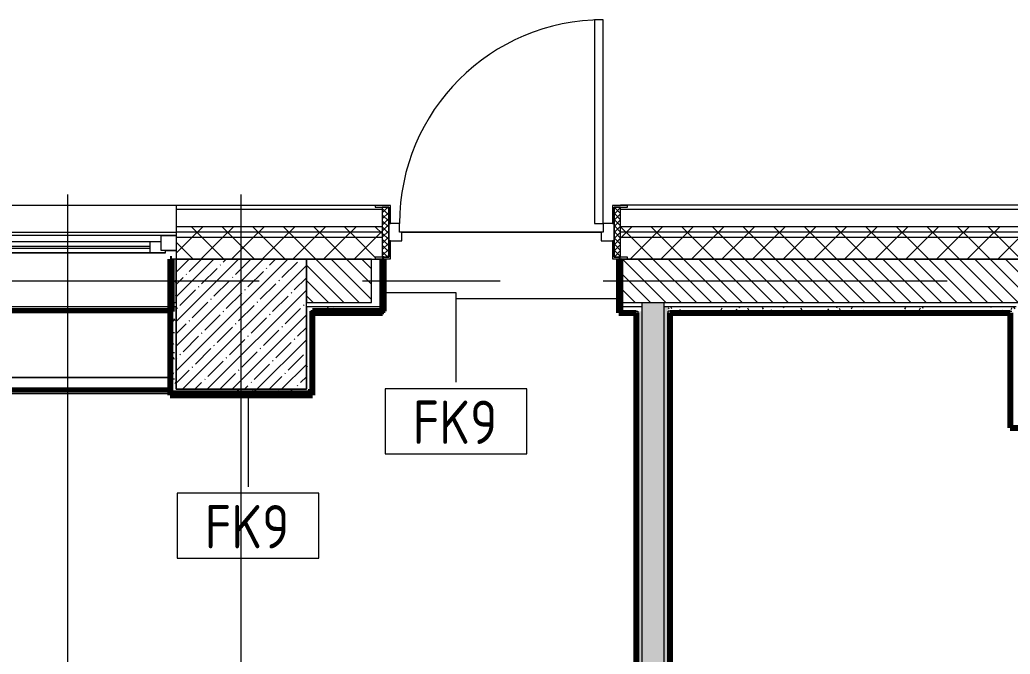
# Model space of a CAD drawing. Header units: millimetres. Extents: x 35144 to 233944, y -8553 to 29000.
# Drawn here: x 65438 to 70008, y 25277 to 28205 of the extents above; entities that cross this region are included whole.
import ezdxf

# ---------------------------------------------------------------- set-up
doc = ezdxf.new("R2010")
doc.units = ezdxf.units.MM
doc.linetypes.add('Осевая', pattern=[3175, 635, -476.25, 1587.5, -476.25])
for name, color, linetype, lineweight in [('A-DOOR', 7, 'Continuous', 9), ('A-DOOR-1', 7, 'Continuous', 13), ('A-DOOR-FRAM', 7, 'Continuous', 13), ('A-DOOR-FRAM-1', 7, 'Continuous', 9), ('A-GLAZ', 7, 'Continuous', 9), ('A-GLAZ-1', 7, 'Continuous', 13), ('A-WALL', 7, 'Continuous', 9), ('A-WALL-IDEN', 7, 'Continuous', 9), ('I-WALL', 7, 'Continuous', 9), ('S-COLS', 7, 'Continuous', 9), ('Оси', 7, 'Continuous', 9), ('Оси-2', 7, 'Осевая', 9)]:
    doc.layers.add(name, color=color, linetype=linetype, lineweight=lineweight)
for name, color, linetype, lineweight, true_color in [('A-WALL-1', 7, 'Continuous', 9, 0xc0c0c0), ('A-WALL-4', 7, 'Continuous', 9, 0x73b588), ('I-WALL-1', 7, 'Continuous', 9, 0x73b588), ('I-WALL-10', 7, 'Continuous', 50, 0x73b588), ('I-WALL-2', 7, 'Continuous', 9, 0x74ba7c), ('I-WALL-6', 7, 'Continuous', 9, 0xc0c0c0), ('I-WALL-8', 7, 'Continuous', 80, 0xff80c0), ('I-WALL-9', 7, 'Continuous', 80, 0x73b588), ('S-WALL-ANLY', 7, 'Continuous', 13, 0x008040), ('S-WALL-ANLY-1', 7, 'Continuous', 5, 0x008040)]:
    doc.layers.add(name, color=color, linetype=linetype, lineweight=lineweight, true_color=true_color)
doc.styles.add('GOST Common', font='GOST_Common.ttf', dxfattribs={"width": 0.9, "height": 200})
pattern_1 = [(45, (0, 0), (-70.71068, 70.71068), []), (135, (0, 0), (-70.71068, -70.71068), [])]
pattern_2 = [(0, (0, 0), (121.92, 30.48), [10.058, -81.382, 10.058, -81.382, -487.68]), (0, (0, 0), (121.92, 30.48), [-182.88, 10.058, -172.822, 10.058, -81.382, -213.36]), (0, (0, 0), (121.92, 30.48), [-457.2, 10.058, -50.902, 10.058, -142.342]), (120, (45.72, 15.24), (-87.356454, 90.345817), [10.058, -81.382, 10.058, -81.382, -487.68]), (120, (45.72, 15.24), (-87.356454, 90.345817), [-182.88, 10.058, -172.822, 10.058, -81.382, -213.36]), (120, (45.72, 15.24), (-87.356454, 90.345817), [-457.2, 10.058, -50.902, 10.058, -142.342]), (240, (60.96, 76.2), (-34.563546, -120.825817), [10.058, -81.382, 10.058, -81.382, -487.68]), (240, (60.96, 76.2), (-34.563546, -120.825817), [-182.88, 10.058, -172.822, 10.058, -81.382, -213.36]), (240, (60.96, 76.2), (-34.563546, -120.825817), [-457.2, 10.058, -50.902, 10.058, -142.342])]

# ---------------------------------------------------------------- blocks, each defined once
blk = doc.blocks.new('120_Окно_СКБ_3Ст - 120_Окно_СКБ_3Ст_5100-21641134-План отделки стен 1 этажа в осях 17-23')
at = {"layer": 'A-GLAZ'}
for p, q in [((2550, -5), (-2550, -5)), ((1770, -55), (2430, -55)), ((2430, -65), (1770, -65)), ((2500, -75), (2550, -75))]:
    blk.add_line(p, q, dxfattribs=at)
at = {"layer": 'A-GLAZ-1'}
for p, q in [((2480, -35), (1720, -35)), ((2430, -85), (2430, -35)), ((2480, -75), (2480, -5)), ((2480, -5), (2550, -5)), ((2480, -75), (2480, -35)), ((2550, -5), (2550, -75)), ((1700, -85), (2500, -85)), ((2500, -85), (1700, -85)), ((2550, -75), (2480, -75)), ((2500, -75), (2480, -75)), ((2500, -85), (2500, -75))]:
    blk.add_line(p, q, dxfattribs=at)
blk = doc.blocks.new('110_Дверь_СКБ_1Ст_Наружная - ДН-2д_л__ Дверь из подвала ЛК _900 мм в свету_ 3300-22851703-План отделки стен 1 этажа в осях 17-23')
at = {"layer": 'A-DOOR'}
h = blk.add_hatch(dxfattribs=at)
h.set_pattern_fill('FP_72', color=256, style=0, pattern_type=2)
h.set_pattern_definition([(135, (1756.41, 199.685), (-14.14214, -14.14214), []), (225, (1756.41, 199.685), (14.14214, -14.14214), [])])
h.paths.add_polyline_path([(569.5, -105), (569.5, 125), (539.5, 125), (539.5, -105)])
at = {"layer": 'A-DOOR-FRAM-1'}
h = blk.add_hatch(dxfattribs=at)
h.set_pattern_fill('FP_73', color=256, style=0, pattern_type=2)
h.set_pattern_definition([(45, (-366.384, 199.685), (-14.1421, 14.1421), []), (135, (-366.384, 199.685), (-14.1421, -14.1421), [])])
h.paths.add_polyline_path([(-500.5, -105), (-500.5, 125), (-530.5, 125), (-530.5, -105)])
at = {"layer": 'A-DOOR'}
for p, q in [((-492.5, 133), (-562.5, 133)), ((-562.5, 133), (-562.5, 125)), ((-562.5, 125), (-500.5, 125)), ((-500.5, 125), (-500.5, 50)), ((-492.5, 50), (-492.5, 133)), ((601.5, 133), (531.5, 133)), ((531.5, 133), (531.5, 50)), ((539.5, 50), (539.5, 125)), ((539.5, 125), (601.5, 125)), ((601.5, 125), (601.5, 133)), ((-500.5, 50), (-492.5, 50)), ((531.5, 50), (539.5, 50)), ((-492.5, -30), (-500.5, -30)), ((-500.5, -30), (-500.5, -105)), ((-492.5, -113), (-492.5, -30)), ((539.5, -30), (531.5, -30)), ((531.5, -30), (531.5, -113)), ((539.5, -105), (539.5, -30)), ((-562.5, -105), (-562.5, -113)), ((-500.5, -105), (-562.5, -105)), ((-562.5, -113), (-492.5, -113)), ((531.5, -113), (601.5, -113)), ((601.5, -105), (539.5, -105)), ((601.5, -113), (601.5, -105))]:
    blk.add_line(p, q, dxfattribs=at)
blk.add_arc((489.5, 50), 940, 90, 180, dxfattribs=at)
at = {"layer": 'A-DOOR-1'}
for p, q in [((489.5, 990), (449.5, 990)), ((449.5, 990), (449.5, 50)), ((489.5, 50), (489.5, 990)), ((449.5, 50), (489.5, 50))]:
    blk.add_line(p, q, dxfattribs=at)
at = {"layer": 'A-DOOR-FRAM'}
for p, q in [((-500.5, 125), (-530.5, 125)), ((-530.5, 125), (-530.5, -105)), ((-500.5, -105), (-500.5, 125)), ((569.5, 125), (539.5, 125)), ((539.5, 125), (539.5, -105)), ((569.5, -105), (569.5, 125)), ((-450.5, 50), (-500.5, 50)), ((-500.5, 50), (-500.5, -30)), ((-450.5, 10), (-450.5, 50)), ((489.5, 50), (489.5, 10)), ((539.5, 50), (489.5, 50)), ((539.5, -30), (539.5, 50)), ((-440.5, 10), (-450.5, 10)), ((-440.5, -30), (-440.5, 10)), ((489.5, 10), (479.5, 10)), ((479.5, 10), (479.5, -30)), ((-500.5, -30), (-440.5, -30)), ((479.5, -30), (539.5, -30)), ((-530.5, -105), (-500.5, -105)), ((539.5, -105), (569.5, -105))]:
    blk.add_line(p, q, dxfattribs=at)
blk = doc.blocks.new('Зашивка приборов отопления10 - Зашивка приборов отопления-33278020-План отделки стен 1 этажа в осях 17-23')
at = {"layer": 'A-WALL-1'}
for p, q in [((56922, 26880), (51878, 26880)), ((51578, 26555), (56922, 26555)), ((56922, 26555), (51578, 26555)), ((51578, 26480), (56922, 26480))]:
    blk.add_line(p, q, dxfattribs=at)
blk = doc.blocks.new('М_стена_0001 - Типоразмер_без рамки-25382661-План отделки стен 1 этажа в осях 17-23')
at = {"layer": 'A-WALL-IDEN'}
for p, q in [((3.258, 1.523), (-3.273, 1.523)), ((-3.273, 1.523), (-3.273, -1.477)), ((3.258, -1.477), (3.258, 1.523)), ((-3.273, -1.477), (3.258, -1.477))]:
    blk.add_line(p, q, dxfattribs=at)

msp = doc.modelspace()

# ---------------------------------------------------------------- hatches: boundary and pattern name
at = {"layer": 'A-WALL'}
h = msp.add_hatch(dxfattribs=at)
h.set_pattern_fill('FP_17', color=256, style=0, pattern_type=2)
h.set_pattern_definition(pattern_1)
h.paths.add_polyline_path([(84970, 27200), (84970, 27250), (80350, 27250), (80350, 27200), (84290.1, 27200)])
h.paths.add_polyline_path([(68210, 27200), (70810, 27200), (70810, 27250), (68210, 27250)])
h.paths.add_polyline_path([(74250, 27200), (74250, 27250), (72910, 27250), (72910, 27200), (73899.9, 27200)])
h.paths.add_polyline_path([(76350, 27200), (77250, 27200), (77250, 27250), (76350, 27250)])
h.paths.add_polyline_path([(60005, 27200), (61060, 27200), (61060, 27250), (60005, 27250)])
h.paths.add_polyline_path([(57201.2, 27200), (57705, 27200), (57705, 27250), (56860, 27250), (56860, 27200)])
h.paths.add_polyline_path([(50860, 27200), (51760, 27200), (51760, 27250), (50860, 27250)])
h.paths.add_polyline_path([(66160, 27200), (67110, 27200), (67110, 27250), (66160, 27250)])
h.paths.add_polyline_path([(54603.7, 27200), (54760, 27200), (54760, 27250), (53860, 27250), (53860, 27200), (53861.5, 27200)])
h.paths.add_polyline_path([(48760, 27200), (48760, 27250), (47660, 27250), (47660, 27200), (48666.4, 27200)])
h.paths.add_polyline_path([(42160, 27200), (44560, 27200), (44560, 27250), (42160, 27250)])
h = msp.add_hatch(dxfattribs=at)
h.set_pattern_fill('FP_17', color=256, style=0, pattern_type=2)
h.set_pattern_definition(pattern_1)
h.paths.add_polyline_path([(84970, 27100), (84970, 27200), (80350, 27200), (80350, 27100), (84290.1, 27100)])
h.paths.add_polyline_path([(77250, 27100), (77250, 27200), (76350, 27200), (76350, 27100), (76868.5, 27100)])
h.paths.add_polyline_path([(67078, 27100), (67110, 27100), (67110, 27102), (67078, 27102), (67078, 27110), (67110, 27110), (67110, 27200), (66160, 27200), (66160, 27100), (67060, 27100)])
h.paths.add_polyline_path([(68210, 27100), (70810, 27100), (70810, 27200), (68210, 27200), (68210, 27110), (68242, 27110), (68242, 27102), (68210, 27102)])
h.paths.add_polyline_path([(74040, 27100), (74250, 27100), (74250, 27200), (72910, 27200), (72910, 27100), (73899.9, 27100)])
h.paths.add_polyline_path([(60005, 27100), (61060, 27100), (61060, 27200), (60005, 27200)])
h.paths.add_polyline_path([(54160, 27100), (54760, 27100), (54760, 27200), (53860, 27200), (53860, 27100), (53861.5, 27100)])
h.paths.add_polyline_path([(48160, 27100), (48760, 27100), (48760, 27200), (47660, 27200), (47660, 27100), (47924.2, 27100)])
h.paths.add_polyline_path([(56860, 27100), (57705, 27100), (57705, 27200), (56860, 27200)])
h.paths.add_polyline_path([(50860, 27100), (51760, 27100), (51760, 27200), (50860, 27200)])
h.paths.add_polyline_path([(44560, 27100), (44560, 27200), (42160, 27200), (42160, 27100), (44213.4, 27100)])
h = msp.add_hatch(dxfattribs=at)
h.set_pattern_fill('FP_22', color=256, style=0, pattern_type=2)
h.set_pattern_definition([(135, (0, 0), (-35.35534, -35.35534), [])])
h.paths.add_polyline_path([(73540, 26900), (73540, 27100), (72910, 27100), (72910, 26900)])
h.paths.add_polyline_path([(74040, 26900), (74250, 26900), (74250, 27100), (74040, 27100)])
h.paths.add_polyline_path([(80650, 26900), (80650, 27100), (80350, 27100), (80350, 26900), (80579.3, 26900)])
h.paths.add_polyline_path([(76750, 26900), (76750, 27100), (76350, 27100), (76350, 26900)])
h.paths.add_polyline_path([(67060, 26900), (67060, 27100), (66760, 27100), (66760, 26900), (66849.3, 26900)])
h.paths.add_polyline_path([(68704.7, 26900), (70310, 26900), (70310, 27100), (68206, 27100), (68206, 26900), (68410, 26900)])
h.paths.add_polyline_path([(56860, 26900), (57705, 26900), (57705, 27100), (56860, 27100)])
h.paths.add_polyline_path([(54160, 26900), (54160, 27100), (53860, 27100), (53860, 26900), (53861.5, 26900)])
h.paths.add_polyline_path([(60760, 26900), (61060, 26900), (61060, 27100), (60760, 27100)])
h.paths.add_polyline_path([(60160, 26900), (60160, 27100), (60005, 27100), (60005, 26900)])
h.paths.add_polyline_path([(51760, 26900), (51760, 27100), (50860, 27100), (50860, 26900), (51635, 26900)])
h.paths.add_polyline_path([(47924.2, 26900), (48160, 26900), (48160, 27100), (47660, 27100), (47660, 26900), (47738.7, 26900)])
h.paths.add_polyline_path([(44560, 26900), (44560, 27100), (42760, 27100), (42760, 26900), (44213.4, 26900)])
at = {"layer": 'I-WALL'}
h = msp.add_hatch(dxfattribs=at)
h.set_pattern_fill('FP_80', color=256, style=0, pattern_type=2)
h.set_pattern_definition(pattern_2)
h.paths.add_polyline_path([(66140, 26900), (66160, 26900), (66160, 27100), (66140, 27100)])
h = msp.add_hatch(dxfattribs=at)
h.set_pattern_fill('FP_80', color=256, style=0, pattern_type=2)
h.set_pattern_definition(pattern_2)
h.paths.add_polyline_path([(66160, 26860), (66160, 26880), (66140, 26880), (66140, 26860)])
h.paths.add_polyline_path([(60780, 26860), (61060, 26860), (61060, 26880), (60780, 26880)])
h = msp.add_hatch(dxfattribs=at)
h.set_pattern_fill('FP_80', color=256, style=0, pattern_type=2)
h.set_pattern_definition(pattern_2)
h.paths.add_polyline_path([(66780, 26500), (66780, 26880), (66760, 26880), (66760, 26500)])
h = msp.add_hatch(dxfattribs=at)
h.set_pattern_fill('FP_80', color=256, style=0, pattern_type=2)
h.set_pattern_definition(pattern_2)
h.paths.add_polyline_path([(67110, 26860), (67111, 26860), (67110, 26880), (66780, 26880), (66780, 26860), (66849.3, 26860)])
h.paths.add_polyline_path([(68310, 26860), (68310, 26880), (68210, 26880), (68210, 26860), (68290, 26860)])
h = msp.add_hatch(dxfattribs=at)
h.set_pattern_fill('FP_20', color=256, style=0, pattern_type=2)
h.set_pattern_definition([(135, (0, 0), (-75.43415, -75.43415), [106.68, -17.78, 3.556, -17.78]), (135, (0, 75.39), (-75.43415, -75.43415), []), (50, (0, 0), (127.52922, -11.15758), [13.335, -146.685]), (355, (0, 0), (-24.66966, 133.74002), [10.668, -117.348]), (100.451, (10.63, -0.93), (102.85973, 122.58178), [11.333, -124.663]), (46.184, (0, 35.56), (189.75516, -29.43036), [20.002, -220.027]), (96.636, (15.81, 33.1), (166.1822, 173.1996), [17, -186.995]), (351.184, (0, 35.56), (166.18393, 173.1976), [16.002, -176.022]), (21, (17.78, 26.67), (106.13027, -71.58603), [13.335, -146.685]), (326, (17.78, 26.67), (43.26188, 128.93175), [10.668, -117.348]), (71.451, (26.62, 20.7), (149.39198, 57.34505), [11.333, -124.663]), (37.5, (0, 0), (2.162228, 59.188357), [3.353, -112.573, 3.353, -115.773, -117.793]), (37.5, (0, 0), (2.162228, 59.188357), [-235.052, 3.353, -114.44]), (7.5, (0, 0), (46.773857, 70.12615), [3.353, -64.567, 3.353, -109.906, -44.894]), (7.5, (0, 0), (46.773857, 70.12615), [-181.178, 3.353, -41.542]), (327.5, (-39.65, 0), (94.91367, -4.010093), [3.353, -41.097, 3.353, -135.331, -184.023]), (327.5, (-39.65, 0), (94.91367, -4.010093), [-183.134, 3.353, -180.67]), (317.5, (-57.43, 0), (103.69057, 17.79882), [3.353, -54.432, 3.353, -88.748, -130.683]), (317.5, (-57.43, 0), (103.69057, 17.79882), [-149.885, 3.353, -127.33])])
h.paths.add_polyline_path([(68410, 22800), (68410, 26900), (68310, 26900), (68310, 22800)])
h = msp.add_hatch(dxfattribs=at)
h.set_pattern_fill('FP_80', color=256, style=0, pattern_type=2)
h.set_pattern_definition(pattern_2)
h.paths.add_polyline_path([(68430, 22820), (68430, 26880), (68410, 26880), (68410, 22820)])
h = msp.add_hatch(dxfattribs=at)
h.set_pattern_fill('FP_80', color=256, style=0, pattern_type=2)
h.set_pattern_definition(pattern_2)
h.paths.add_polyline_path([(68450.9, 26860), (70035.6, 26860), (70035.6, 26880), (68430, 26880), (68430, 26860)])
h = msp.add_hatch(dxfattribs=at)
h.set_pattern_fill('FP_80', color=256, style=0, pattern_type=2)
h.set_pattern_definition(pattern_2)
h.paths.add_polyline_path([(66140, 26480), (66160, 26480), (66160, 26860), (66140, 26859)])
h = msp.add_hatch(dxfattribs=at)
h.set_pattern_fill('FP_80', color=256, style=0, pattern_type=2)
h.set_pattern_definition(pattern_2)
h.paths.add_polyline_path([(68310, 22680), (68310, 26860), (68290, 26860), (68290, 22680)])
h = msp.add_hatch(dxfattribs=at)
h.set_pattern_fill('FP_80', color=256, style=0, pattern_type=2)
h.set_pattern_definition(pattern_2)
h.paths.add_polyline_path([(66780, 26480), (66780, 26500), (66160, 26500), (66160, 26480), (66478.2, 26480)])
at = {"layer": 'I-WALL-1'}
for points in [[(66140, 26859), (66140, 27100), (66132, 27100), (66132, 26859)], [(67111, 26860), (67118, 26860), (67118, 27100), (67110, 27100), (67110, 26860)], [(68202, 26860), (68210, 26860), (68210, 27100), (68202, 27100)], [(66140, 26472), (66140, 26859), (66132, 26859), (66132, 26472)], [(66788, 26480), (66788, 26860), (66780, 26860), (66780, 26480)], [(66849.3, 26852), (67111, 26852), (67110, 26860), (66780, 26860), (66780, 26852)], [(68290, 26852), (68290, 26860), (68202, 26860), (68202, 26852), (68282, 26852)], [(68282, 22672), (68290, 22672), (68290, 26852), (68282, 26852), (68282, 22843.4)], [(70007.6, 26852), (70007.6, 26860), (68430, 26860), (68430, 26852), (69446.9, 26852)], [(68438, 22828), (68438, 26852), (68430, 26852), (68430, 22828)], [(66788, 26472), (66788, 26480), (66140, 26480), (66140, 26472), (66478.2, 26472)]]:
    msp.add_hatch(color=256, dxfattribs=at).paths.add_polyline_path(points)
at = {"layer": 'I-WALL-2'}
h = msp.add_hatch(color=256, dxfattribs=at)
h.paths.add_polyline_path([(66132, 26859), (66132, 26867), (61088, 26867), (61088, 26859), (64993.9, 26859)])
h.paths.add_polyline_path([(61060, 26859), (61080, 26860), (61080, 26867), (61060, 26867), (61060, 26860)])
msp.add_hatch(color=256, dxfattribs=at).paths.add_polyline_path([(66132, 26492), (66132, 26500), (60788, 26500), (60788, 26492), (64993.9, 26492)])
at = {"layer": 'S-COLS'}
h = msp.add_hatch(dxfattribs=at)
h.set_pattern_fill('FP_1', color=256, style=0, pattern_type=2)
h.set_pattern_definition([(45, (0, 0), (-57.02463, 57.02463), []), (45, (57.025, 0), (-57.02463, 57.02463), [100.806, -20.161, 3.353, -16.808])])
h.paths.add_polyline_path([(66760, 26500), (66760, 27100), (66160, 27100), (66160, 26500), (66478.2, 26500)])

# ---------------------------------------------------------------- linework, layer by layer
at = {"layer": 'A-WALL'}
for p, q in [((67110, 27330), (66160, 27330)), ((70810, 27330), (68210, 27330)), ((67110, 27250), (66160, 27250)), ((70810, 27250), (68210, 27250)), ((67110, 27200), (66160, 27200)), ((70810, 27200), (68210, 27200)), ((67060, 27100), (66760, 27100)), ((70310, 27100), (68206, 27100)), ((68210, 27100), (70810, 27100)), ((66140, 26859), (66140, 26480)), ((66780, 26500), (66780, 26860)), ((68210, 26860), (68290, 26860)), ((68290, 26860), (68290, 26852)), ((68430, 22820), (68430, 26860)), ((70007.6, 26860), (70015.6, 26860))]:
    msp.add_line(p, q, dxfattribs=at)
at = {"layer": 'A-WALL-1'}
for p, q in [((50860, 27350), (67110, 27350)), ((66160, 27350), (66160, 27100)), ((67110, 27348), (67110, 27350)), ((76350, 27350), (68210, 27350)), ((68210, 27350), (68210, 27348)), ((66160, 27100), (67110, 27100)), ((66760, 27100), (66760, 26900)), ((67060, 26900), (67060, 27100)), ((67110, 27100), (67110, 27102)), ((68206, 27100), (68206, 26900)), ((68210, 27102), (68210, 27100)), ((66760, 26900), (67060, 26900)), ((68206, 26900), (70310, 26900))]:
    msp.add_line(p, q, dxfattribs=at)
at = {"layer": 'A-WALL-4'}
for p, q in [((66788, 26860), (66780, 26860)), ((68290, 22680), (68290, 26852)), ((70007.6, 26860), (68430, 26860))]:
    msp.add_line(p, q, dxfattribs=at)
at = {"layer": 'A-WALL-IDEN'}
for p, q in [((67122.8, 26946.1), (67450.5, 26946.1)), ((67450.5, 26946.1), (67450.5, 26532.1)), ((67450.5, 26916.9), (67450.5, 26532.1)), ((68206, 26916.9), (67450.5, 26916.9)), ((66490.9, 26476), (66490.9, 26050))]:
    msp.add_line(p, q, dxfattribs=at)
at = {"layer": 'I-WALL-10'}
for p, q in [((61088, 26867), (66132, 26867)), ((66132, 26859), (61088, 26859)), ((60788, 26500), (66132, 26500)), ((66132, 26492), (60788, 26492))]:
    msp.add_line(p, q, dxfattribs=at)
at = {"layer": 'I-WALL-6'}
for p, q in [((66160, 27100), (66140, 27100)), ((66160, 26900), (66160, 27100)), ((66132, 26880), (61088, 26880)), ((66140, 26900), (66160, 26900)), ((66160, 26880), (66140, 26880)), ((66160, 26500), (66160, 26880)), ((66760, 26880), (66760, 26500)), ((67110, 26880), (66760, 26880)), ((68310, 26880), (68210, 26880)), ((68210, 26880), (68210, 26860)), ((68310, 22700), (68310, 26900)), ((68410, 26900), (68410, 22800)), ((70035.6, 26880), (68410, 26880)), ((66132, 26860), (61088, 26860)), ((66760, 26500), (66160, 26500))]:
    msp.add_line(p, q, dxfattribs=at)
at = {"layer": 'I-WALL-8'}
for p, q in [((67111, 26880), (67110, 26880)), ((67111, 26852), (67111, 26880))]:
    msp.add_line(p, q, dxfattribs=at)
at = {"layer": 'I-WALL-9'}
for p, q in [((66132, 27100), (66132, 26472)), ((66140, 27100), (66132, 27100)), ((66140, 26859), (66140, 27100)), ((67110, 27100), (67110, 26860)), ((67118, 27100), (67110, 27100)), ((67118, 26860), (67118, 27100)), ((68202, 27100), (68202, 26852)), ((68210, 27100), (68202, 27100)), ((68210, 26860), (68210, 27100)), ((66140, 26859), (66132, 26859)), ((66780, 26852), (67111, 26852)), ((66788, 26472), (66788, 26860)), ((67110, 26860), (66788, 26860)), ((67111, 26860), (67118, 26860)), ((68202, 26852), (68282, 26852)), ((68282, 26852), (68282, 22672)), ((68438, 26852), (70007.6, 26852)), ((68438, 22828), (68438, 26852)), ((70007.6, 26852), (70007.6, 26322)), ((66132, 26472), (66788, 26472)), ((66780, 26480), (66140, 26480)), ((66780, 26500), (66780, 26480)), ((70007.6, 26322), (70838, 26322))]:
    msp.add_line(p, q, dxfattribs=at)
at = {"layer": 'S-COLS'}
for p, q in [((66760, 27100), (66160, 27100)), ((66160, 27100), (66160, 26500)), ((66760, 26900), (66760, 27100)), ((66760, 26500), (66760, 26900)), ((66160, 26500), (66760, 26500))]:
    msp.add_line(p, q, dxfattribs=at)
at = {"layer": 'S-WALL-ANLY'}
for p, q in [((61060, 27225), (66160, 27225)), ((67200, 27225), (68120, 27225)), ((68120, 27225), (67200, 27225))]:
    msp.add_line(p, q, dxfattribs=at)
at = {"layer": 'S-WALL-ANLY-1'}
for p, q in [((67110, 27225), (66160, 27225)), ((70810, 27225), (68210, 27225))]:
    msp.add_line(p, q, dxfattribs=at)
at = {"layer": 'Оси'}
for p, q in [((65660, 24898.1), (65660, 27398.1)), ((66460, 24898.1), (66460, 27398.1))]:
    msp.add_line(p, q, dxfattribs=at)
at = {"layer": 'Оси-2'}
msp.add_line((38443.7, 27000), (82200, 27000), dxfattribs=at)

# ---------------------------------------------------------------- block references
at = {"layer": 'A-DOOR'}
msp.add_blockref('110_Дверь_СКБ_1Ст_Наружная - ДН-2д_л__ Дверь из подвала ЛК _900 мм в свету_ 3300-22851703-План отделки стен 1 этажа в осях 17-23', (67640.5, 27215), dxfattribs=at)
at = {"layer": 'A-GLAZ'}
msp.add_blockref('120_Окно_СКБ_3Ст - 120_Окно_СКБ_3Ст_5100-21641134-План отделки стен 1 этажа в осях 17-23', (63610, 27215), dxfattribs=at)
at = {"layer": 'A-WALL-1'}
msp.add_blockref('Зашивка приборов отопления10 - Зашивка приборов отопления-33278020-План отделки стен 1 этажа в осях 17-23', (9210, 0), dxfattribs=at)
at = {"layer": 'A-WALL-IDEN', "xscale": 99.99999999999993, "yscale": 99.99999999999993, "zscale": 99.99999999999993}
for p in [(67451.3, 26349.7), (66491.7, 25867.6)]:
    msp.add_blockref('М_стена_0001 - Типоразмер_без рамки-25382661-План отделки стен 1 этажа в осях 17-23', p, dxfattribs=at)

# ---------------------------------------------------------------- texts
at = {"layer": 'A-WALL-IDEN', "char_height": 200, "width": 497.848, "attachment_point": 1, "style": 'GOST Common'}
for insert in [(67250.3, 26447.7), (66290.7, 25965.6)]:
    msp.add_mtext('FK9', dxfattribs=dict(at, insert=insert))

doc.saveas('drawing.dxf')
